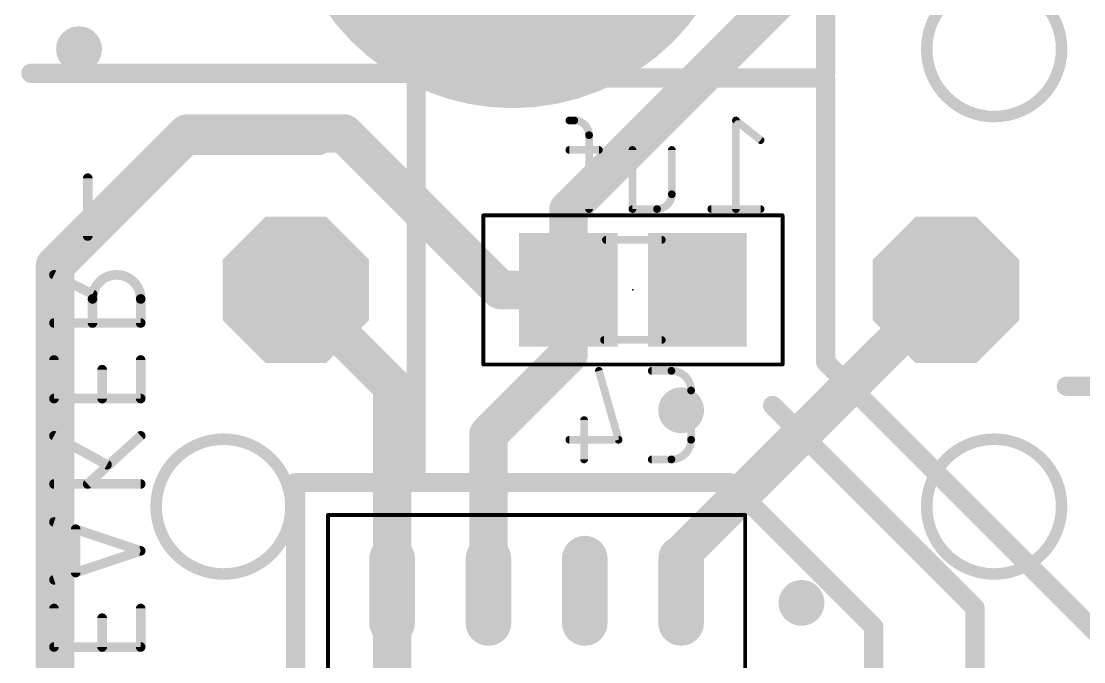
# Model space of a CAD drawing. Extents: x -1.81 to 1.71, y -2.71 to 1.61.
# Drawn here: x -1.18 to -0.629, y -0.418 to -0.086 of the extents above; entities that cross this region are included whole.
import ezdxf

# ---------------------------------------------------------------- set-up
doc = ezdxf.new("R2010")
doc.units = 0
for name, color, linetype in [('16', 175, 'CONTINUOUS'), ('17', 82, 'CONTINUOUS'), ('18', 82, 'CONTINUOUS'), ('20', 30, 'CONTINUOUS'), ('22', 253, 'CONTINUOUS'), ('24', 7, 'CONTINUOUS'), ('26', 253, 'CONTINUOUS'), ('40', 175, 'CONTINUOUS'), ('52', 253, 'CONTINUOUS')]:
    doc.layers.add(name, color=color, linetype=linetype)

# ---------------------------------------------------------------- blocks, each defined once
blk = doc.blocks.new('RECT')
blk.add_solid([(-0.5, -0.5), (0.5, -0.5), (-0.5, 0.5), (0.5, 0.5)])
blk = doc.blocks.new('OCTAGONP')
at = {"const_width": 0.5}
blk.add_lwpolyline([(-0.25, -0.103553), (-0.25, 0.103553), (-0.103553, 0.25), (0.103553, 0.25), (0.25, 0.103553), (0.25, -0.103553), (0.103553, -0.25), (-0.103553, -0.25), (-0.25, -0.103553), (-0.25, 0.103553)], dxfattribs=at)
blk = doc.blocks.new('RECT232000X96000R100')
at = {"const_width": 0.011811}
blk.add_lwpolyline([(0.022638, 0), (0.022638, 0, 0.414214), (0.016732, 0.005906), (-0.016732, 0.005906, 0.414214), (-0.022638, 0), (-0.022638, 0, 0.414214), (-0.016732, -0.005906), (0.016732, -0.005906, 0.414214)], format="xyb", close=True, dxfattribs=at)
blk.add_solid([(-0.017732, -0.001), (0.017732, -0.001), (-0.017732, 0.001), (0.017732, 0.001)])
blk = doc.blocks.new('ROUNDV')
at = {"const_width": 0.5}
blk.add_lwpolyline([(0, -0.25, 1), (0, 0.25, 1), (0, -0.25)], format="xyb", dxfattribs=at)

msp = doc.modelspace()

# ---------------------------------------------------------------- linework, layer by layer
at = {"layer": '16', "const_width": 0.02}
for points in [[(-0.775, -0.0625), (-0.895965, -0.183465)], [(-1.1625, -0.2125), (-1.09375, -0.14375)], [(-1.09375, -0.14375), (-1.0125, -0.14375)], [(-1.0125, -0.14375), (-0.93125, -0.225)], [(-0.895965, -0.225), (-0.895965, -0.183465)], [(-1.1625, -1.15), (-1.1625, -0.2125)], [(-0.9875, -0.275), (-1.0375, -0.225)], [(-0.93125, -0.225), (-0.895965, -0.225)], [(-0.895965, -0.258465), (-0.895965, -0.225)], [(-0.7, -0.225), (-0.8375, -0.3625)], [(-0.9375, -0.3), (-0.895965, -0.258465)], [(-0.9875, -0.381201), (-0.9875, -0.275)], [(-0.9375, -0.381201), (-0.9375, -0.3)], [(-0.8375, -0.3625), (-0.8375, -0.381201)], [(-0.9875, -0.5125), (-0.9875, -0.381201)]]:
    msp.add_lwpolyline(points, dxfattribs=at)
at = {"layer": '16', "const_width": 0.01}
for points in [[(-1.09375, -0.13875, 1), (-1.09375, -0.14875)], [(-1.090214, -0.147286, 1), (-1.097286, -0.140214)], [(-1.008964, -0.140214, 1), (-1.016036, -0.147286)], [(-1.0125, -0.14875, 1), (-1.0125, -0.13875)], [(-0.890965, -0.183465, 1), (-0.900965, -0.183465)], [(-0.8995, -0.179929, 1), (-0.892429, -0.187)], [(-1.166036, -0.208964, 1), (-1.158964, -0.216036)], [(-1.1575, -0.2125, 1), (-1.1675, -0.2125)], [(-1.033964, -0.221464, 1), (-1.041036, -0.228536)], [(-0.93125, -0.22, 1), (-0.93125, -0.23)], [(-0.890965, -0.225, 1), (-0.900965, -0.225)], [(-0.895965, -0.23, 1), (-0.895965, -0.22)], [(-0.696464, -0.228536, 1), (-0.703536, -0.221464)], [(-0.934786, -0.228536, 1), (-0.927714, -0.221464)], [(-0.900965, -0.225, 1), (-0.890965, -0.225)], [(-0.900965, -0.258465, 1), (-0.890965, -0.258465)], [(-0.892429, -0.262, 1), (-0.8995, -0.254929)], [(-0.9825, -0.275, 1), (-0.9925, -0.275)], [(-0.991036, -0.278536, 1), (-0.983964, -0.271464)], [(-0.941036, -0.296464, 1), (-0.933964, -0.303536)], [(-0.9325, -0.3, 1), (-0.9425, -0.3)], [(-0.8325, -0.3625, 1), (-0.8425, -0.3625)], [(-0.841036, -0.358964, 1), (-0.833964, -0.366036)], [(-0.9825, -0.381201, 1), (-0.9925, -0.381201)], [(-0.9925, -0.381201, 1), (-0.9825, -0.381201)], [(-0.9425, -0.381201, 1), (-0.9325, -0.381201)], [(-0.8425, -0.381201, 1), (-0.8325, -0.381201)]]:
    msp.add_lwpolyline(points, format="xyb", dxfattribs=at)
at = {"layer": '20', "const_width": 0.006}
for points in [[(-0.675, -0.135, 1), (-0.675, -0.065, 1), (-0.675, -0.135)], [(-1.075, -0.3725, 1), (-1.075, -0.3025, 1), (-1.075, -0.3725)], [(-0.675, -0.3725, 1), (-0.675, -0.3025, 1), (-0.675, -0.3725)]]:
    msp.add_lwpolyline(points, format="xyb", dxfattribs=at)
at = {"layer": '22'}
for points, const_width in [([(-0.925, -0.071555, 1), (-0.925, 0.046555, 1), (-0.925, -0.071555)], 0.11811), ([(-1.175, -0.11, 1), (-1.175, -0.115)], 0.005), ([(-0.9725, -0.1125, 1), (-0.9775, -0.1125)], 0.005), ([(-0.975, -0.115, 1), (-0.975, -0.11)], 0.005), ([(-0.97, -0.1125, 1), (-0.97, -0.1175)], 0.005), ([(-0.76, -0.115, 1), (-0.765, -0.115)], 0.005), ([(-0.765, -0.1125, 1), (-0.76, -0.1125)], 0.005), ([(-0.7625, -0.1175, 1), (-0.7625, -0.1125)], 0.005), ([(-0.8955, -0.136, 1), (-0.8955, -0.138)], 0.002), ([(-0.885278, -0.144667, 0.414204), (-0.892944, -0.137)], 0.004), ([(-0.892944, -0.136, 1), (-0.892944, -0.138)], 0.002), ([(-0.892944, -0.138, 1), (-0.892944, -0.136)], 0.002), ([(-0.808409, -0.136219, 1), (-0.809658, -0.137781)], 0.002), ([(-0.808033, -0.137, 1), (-0.810033, -0.137)], 0.002), ([(-0.884278, -0.144667, 1), (-0.886278, -0.144667)], 0.002), ([(-1.1, -0.1475, 1), (-1.1, -0.1525)], 0.005), ([(-1.025, -0.1525, 1), (-1.025, -0.1475)], 0.005), ([(-0.886278, -0.144667, 1), (-0.884278, -0.144667)], 0.002), ([(-0.79688, -0.148003, 1), (-0.795631, -0.146441)], 0.002), ([(-0.8955, -0.151333, 1), (-0.8955, -0.153333)], 0.002), ([(-0.880167, -0.153333, 1), (-0.880167, -0.151333)], 0.002), ([(-0.861756, -0.152333, 1), (-0.863756, -0.152333)], 0.002), ([(-0.841311, -0.152333, 1), (-0.843311, -0.152333)], 0.002), ([(-0.849978, -0.183, 0.414214), (-0.842311, -0.175333)], 0.004), ([(-0.841311, -0.175333, 1), (-0.843311, -0.175333)], 0.002), ([(-0.843311, -0.175333, 1), (-0.841311, -0.175333)], 0.002), ([(-0.862756, -0.182, 1), (-0.862756, -0.184)], 0.002), ([(-0.849978, -0.182, 1), (-0.849978, -0.184)], 0.002), ([(-0.849978, -0.184, 1), (-0.849978, -0.182)], 0.002), ([(-0.821811, -0.182, 1), (-0.821811, -0.184)], 0.002), ([(-0.796256, -0.184, 1), (-0.796256, -0.182)], 0.002), ([(-0.886278, -0.183, 1), (-0.884278, -0.183)], 0.002), ([(-0.863756, -0.183, 1), (-0.861756, -0.183)], 0.002), ([(-0.810033, -0.183, 1), (-0.808033, -0.183)], 0.002), ([(-0.760732, -0.260732, 1), (-0.764268, -0.264268)], 0.005), ([(-0.765, -0.2625, 1), (-0.76, -0.2625)], 0.005), ([(-0.6375, -0.2725, 1), (-0.6375, -0.2775)], 0.005), ([(-0.788232, -0.283232, 1), (-0.791768, -0.286768)], 0.005), ([(-1.0375, -0.3225, 1), (-1.0375, -0.3275)], 0.005), ([(-1.035, -0.325, 1), (-1.04, -0.325)], 0.005), ([(-0.975, -0.3225, 1), (-0.975, -0.3275)], 0.005), ([(-0.9775, -0.325, 1), (-0.9725, -0.325)], 0.005), ([(-0.975, -0.3275, 1), (-0.975, -0.3225)], 0.005), ([(-0.810732, -0.323232, 1), (-0.814268, -0.326768)], 0.005), ([(-0.8125, -0.3275, 1), (-0.8125, -0.3225)], 0.005), ([(-0.6825, -0.39, 1), (-0.6875, -0.39)], 0.005), ([(-0.686768, -0.391768, 1), (-0.683232, -0.388232)], 0.005), ([(-0.735, -0.4, 1), (-0.74, -0.4)], 0.005), ([(-0.739268, -0.401768, 1), (-0.735732, -0.398232)], 0.005)]:
    msp.add_lwpolyline(points, format="xyb", dxfattribs=dict(at, const_width=const_width))
for points, const_width in [([(-0.7625, 0.075), (-0.7625, -0.1125)], 0.01), ([(-1.175, -0.1125), (-0.975, -0.1125)], 0.01), ([(-0.975, -0.325), (-0.975, -0.1125)], 0.01), ([(-0.97, -0.115), (-0.7625, -0.115)], 0.01), ([(-0.7625, -0.2625), (-0.7625, -0.115)], 0.01), ([(-0.892944, -0.137), (-0.8955, -0.137)], 0.004), ([(-0.796256, -0.147222), (-0.809033, -0.137)], 0.004), ([(-0.809033, -0.137), (-0.809033, -0.183)], 0.004), ([(-0.885278, -0.183), (-0.885278, -0.144667)], 0.004), ([(-1.025, -0.15), (-1.1, -0.15)], 0.01), ([(-0.880167, -0.152333), (-0.8955, -0.152333)], 0.004), ([(-0.862756, -0.183), (-0.862756, -0.152333)], 0.004), ([(-0.842311, -0.152333), (-0.842311, -0.175333)], 0.004), ([(-0.849978, -0.183), (-0.862756, -0.183)], 0.004), ([(-0.796256, -0.183), (-0.821811, -0.183)], 0.004), ([(-0.6125, -0.4125), (-0.7625, -0.2625)], 0.01), ([(-0.6375, -0.275), (-0.5625, -0.275)], 0.01), ([(-0.685, -0.39), (-0.79, -0.285)], 0.01), ([(-0.975, -0.325), (-1.0375, -0.325)], 0.01), ([(-1.0375, -0.325), (-1.0375, -0.5375)], 0.01), ([(-0.8125, -0.325), (-0.975, -0.325)], 0.01), ([(-0.8125, -0.325), (-0.7375, -0.4)], 0.01), ([(-0.685, -0.645), (-0.685, -0.39)], 0.01), ([(-0.7375, -0.6375), (-0.7375, -0.4)], 0.01)]:
    msp.add_lwpolyline(points, dxfattribs=dict(at, const_width=const_width))
at = {"layer": '24'}
msp.add_point((-0.8625, -0.225), dxfattribs=at)
at = {"layer": '26'}
for points, const_width in [([(-1.1455, -0.197), (-1.1455, -0.167)], 0.005), ([(-1.163, -0.217174), (-1.143, -0.227174)], 0.005), ([(-1.143, -0.229674), (-1.143, -0.242174)], 0.005), ([(-1.118, -0.242174), (-1.118, -0.229674)], 0.005), ([(-1.163, -0.242174), (-1.118, -0.242174)], 0.005), ([(-1.163, -0.2614), (-1.163, -0.2814)], 0.005), ([(-1.118, -0.2814), (-1.118, -0.2614)], 0.005), ([(-1.138, -0.2814), (-1.138, -0.2664)], 0.005), ([(-0.880167, -0.267), (-0.869945, -0.302778)], 0.004), ([(-0.842536, -0.267), (-0.852758, -0.267)], 0.004), ([(-0.832314, -0.302778), (-0.832314, -0.277222)], 0.004), ([(-1.163, -0.2814), (-1.118, -0.2814)], 0.005), ([(-0.887833, -0.292556), (-0.887833, -0.313)], 0.004), ([(-1.163, -0.30075), (-1.1355, -0.31575)], 0.005), ([(-1.118, -0.30075), (-1.1455, -0.32575)], 0.005), ([(-0.869945, -0.302778), (-0.8955, -0.302778)], 0.004), ([(-0.852758, -0.313), (-0.842536, -0.313)], 0.004), ([(-1.163, -0.32575), (-1.118, -0.32575)], 0.005), ([(-1.118, -0.3605), (-1.163, -0.3455)], 0.005), ([(-1.15175, -0.34925), (-1.15175, -0.37175)], 0.005), ([(-1.163, -0.3755), (-1.118, -0.3605)], 0.005), ([(-1.163, -0.3904), (-1.163, -0.4104)], 0.005), ([(-1.118, -0.4104), (-1.118, -0.3904)], 0.005), ([(-1.138, -0.4104), (-1.138, -0.3954)], 0.005), ([(-1.163, -0.4104), (-1.118, -0.4104)], 0.005)]:
    msp.add_lwpolyline(points, dxfattribs=dict(at, const_width=const_width))
for points, const_width in [([(-1.14425, -0.167, 1), (-1.14675, -0.167)], 0.0025), ([(-1.14675, -0.197, 1), (-1.14425, -0.197)], 0.0025), ([(-1.162441, -0.216056, 1), (-1.163559, -0.218292)], 0.0025), ([(-1.118, -0.229674, 1), (-1.143, -0.229674)], 0.005), ([(-1.143559, -0.228292, 1), (-1.142441, -0.226056)], 0.0025), ([(-1.14175, -0.229674, 1), (-1.14425, -0.229674)], 0.0025), ([(-1.14425, -0.229674, 1), (-1.14175, -0.229674)], 0.0025), ([(-1.11675, -0.229674, 1), (-1.11925, -0.229674)], 0.0025), ([(-1.11925, -0.229674, 1), (-1.11675, -0.229674)], 0.0025), ([(-1.163, -0.240924, 1), (-1.163, -0.243424)], 0.0025), ([(-1.14425, -0.242174, 1), (-1.14175, -0.242174)], 0.0025), ([(-1.11925, -0.242174, 1), (-1.11675, -0.242174)], 0.0025), ([(-1.118, -0.243424, 1), (-1.118, -0.240924)], 0.0025), ([(-1.16175, -0.2614, 1), (-1.16425, -0.2614)], 0.0025), ([(-1.11675, -0.2614, 1), (-1.11925, -0.2614)], 0.0025), ([(-1.13675, -0.2664, 1), (-1.13925, -0.2664)], 0.0025), ([(-0.879205, -0.266725, 1), (-0.881128, -0.267275)], 0.002), ([(-0.852758, -0.266, 1), (-0.852758, -0.268)], 0.002), ([(-0.832314, -0.277222, 0.414207), (-0.842536, -0.267)], 0.004), ([(-0.842536, -0.266, 1), (-0.842536, -0.268)], 0.002), ([(-0.842536, -0.268, 1), (-0.842536, -0.266)], 0.002), ([(-0.831314, -0.277222, 1), (-0.833314, -0.277222)], 0.002), ([(-1.163, -0.28015, 1), (-1.163, -0.28265)], 0.0025), ([(-1.16425, -0.2814, 1), (-1.16175, -0.2814)], 0.0025), ([(-1.13925, -0.2814, 1), (-1.13675, -0.2814)], 0.0025), ([(-1.11925, -0.2814, 1), (-1.11675, -0.2814)], 0.0025), ([(-1.118, -0.28265, 1), (-1.118, -0.28015)], 0.0025), ([(-0.833314, -0.277222, 1), (-0.831314, -0.277222)], 0.002), ([(-0.886833, -0.292556, 1), (-0.888833, -0.292556)], 0.002), ([(-1.162401, -0.299653, 1), (-1.163599, -0.301847)], 0.0025), ([(-1.117159, -0.301675, 1), (-1.118841, -0.299825)], 0.0025), ([(-0.8955, -0.301778, 1), (-0.8955, -0.303778)], 0.002), ([(-0.870906, -0.303053, 1), (-0.868983, -0.302503)], 0.002), ([(-0.869945, -0.303778, 1), (-0.869945, -0.301778)], 0.002), ([(-0.842536, -0.313, 0.414214), (-0.832314, -0.302778)], 0.004), ([(-0.831314, -0.302778, 1), (-0.833314, -0.302778)], 0.002), ([(-0.833314, -0.302778, 1), (-0.831314, -0.302778)], 0.002), ([(-1.136099, -0.316847, 1), (-1.134901, -0.314653)], 0.0025), ([(-0.888833, -0.313, 1), (-0.886833, -0.313)], 0.002), ([(-0.852758, -0.312, 1), (-0.852758, -0.314)], 0.002), ([(-0.842536, -0.312, 1), (-0.842536, -0.314)], 0.002), ([(-0.842536, -0.314, 1), (-0.842536, -0.312)], 0.002), ([(-1.163, -0.3245, 1), (-1.163, -0.327)], 0.0025), ([(-1.146341, -0.324825, 1), (-1.144659, -0.326675)], 0.0025), ([(-1.118, -0.327, 1), (-1.118, -0.3245)], 0.0025), ([(-1.162605, -0.344314, 1), (-1.163395, -0.346686)], 0.0025), ([(-1.1505, -0.34925, 1), (-1.153, -0.34925)], 0.0025), ([(-1.117605, -0.361686, 1), (-1.118395, -0.359314)], 0.0025), ([(-1.118395, -0.361686, 1), (-1.117605, -0.359314)], 0.0025), ([(-1.163395, -0.374314, 1), (-1.162605, -0.376686)], 0.0025), ([(-1.153, -0.37175, 1), (-1.1505, -0.37175)], 0.0025), ([(-1.16175, -0.3904, 1), (-1.16425, -0.3904)], 0.0025), ([(-1.11675, -0.3904, 1), (-1.11925, -0.3904)], 0.0025), ([(-1.13675, -0.3954, 1), (-1.13925, -0.3954)], 0.0025), ([(-1.163, -0.40915, 1), (-1.163, -0.41165)], 0.0025), ([(-1.118, -0.41165, 1), (-1.118, -0.40915)], 0.0025), ([(-1.16425, -0.4104, 1), (-1.16175, -0.4104)], 0.0025), ([(-1.13925, -0.4104, 1), (-1.13675, -0.4104)], 0.0025), ([(-1.11925, -0.4104, 1), (-1.11675, -0.4104)], 0.0025)]:
    msp.add_lwpolyline(points, format="xyb", dxfattribs=dict(at, const_width=const_width))
at = {"layer": '40'}
for points, const_width in [([(-0.784823, -0.186299), (-0.940177, -0.186299)], 0.002), ([(-0.940177, -0.186299), (-0.940177, -0.263701)], 0.002), ([(-0.784823, -0.263701), (-0.784823, -0.186299)], 0.002), ([(-0.940177, -0.263701), (-0.784823, -0.263701)], 0.002), ([(-0.804232, -0.341831), (-1.020768, -0.341831)], 0.001969), ([(-1.020768, -0.341831), (-1.020768, -0.633169)], 0.001969), ([(-0.804232, -0.633169), (-0.804232, -0.341831)], 0.001969)]:
    msp.add_lwpolyline(points, dxfattribs=dict(at, const_width=const_width))
for points, const_width in [([(-0.940177, -0.185799, 1), (-0.940177, -0.186799)], 0.001), ([(-0.939677, -0.186299, 1), (-0.940677, -0.186299)], 0.001), ([(-0.784323, -0.186299, 1), (-0.785323, -0.186299)], 0.001), ([(-0.784823, -0.186799, 1), (-0.784823, -0.185799)], 0.001), ([(-0.940177, -0.263201, 1), (-0.940177, -0.264201)], 0.001), ([(-0.940677, -0.263701, 1), (-0.939677, -0.263701)], 0.001), ([(-0.785323, -0.263701, 1), (-0.784323, -0.263701)], 0.001), ([(-0.784823, -0.264201, 1), (-0.784823, -0.263201)], 0.001), ([(-1.020768, -0.341339, 1), (-1.020768, -0.342323)], 0.000984), ([(-1.020276, -0.341831, 1), (-1.02126, -0.341831)], 0.000984), ([(-0.80374, -0.341831, 1), (-0.804724, -0.341831)], 0.000984), ([(-0.804232, -0.342323, 1), (-0.804232, -0.341339)], 0.000984)]:
    msp.add_lwpolyline(points, format="xyb", dxfattribs=dict(at, const_width=const_width))
at = {"layer": '52', "const_width": 0.004}
for points in [[(-0.876516, -0.199016), (-0.8475, -0.199016)], [(-0.8775, -0.250984), (-0.8475, -0.250984)]]:
    msp.add_lwpolyline(points, dxfattribs=at)
at = {"layer": '52', "const_width": 0.002}
for points in [[(-0.876516, -0.198016, 1), (-0.876516, -0.200016)], [(-0.8475, -0.200016, 1), (-0.8475, -0.198016)], [(-0.8775, -0.249984, 1), (-0.8775, -0.251984)], [(-0.8475, -0.251984, 1), (-0.8475, -0.249984)]]:
    msp.add_lwpolyline(points, format="xyb", dxfattribs=at)

# ---------------------------------------------------------------- block references
at = {"layer": '16', "xscale": 0.051181, "yscale": 0.059055}
for p in [(-0.895965, -0.225), (-0.829035, -0.225)]:
    msp.add_blockref('RECT', p, dxfattribs=at)
at = {"layer": '16', "rotation": 270}
for p in [(-0.9875, -0.381201), (-0.9375, -0.381201), (-0.8875, -0.381201), (-0.8375, -0.381201)]:
    msp.add_blockref('RECT232000X96000R100', p, dxfattribs=at)
at = {"layer": '17', "xscale": 0.076, "yscale": 0.076}
for p in [(-1.0375, -0.225), (-0.7, -0.225)]:
    msp.add_blockref('OCTAGONP', p, dxfattribs=at)
at = {"layer": '18', "xscale": 0.02378, "yscale": 0.02378}
for p in [(-1.15, -0.1), (-0.8375, -0.2875), (-0.775, -0.3875)]:
    msp.add_blockref('ROUNDV', p, dxfattribs=at)
at = {"layer": '52', "xscale": 0.029531, "yscale": 0.057091}
for p in [(-0.890734, -0.225045), (-0.833734, -0.225045)]:
    msp.add_blockref('RECT', p, dxfattribs=at)

doc.saveas('drawing.dxf')
